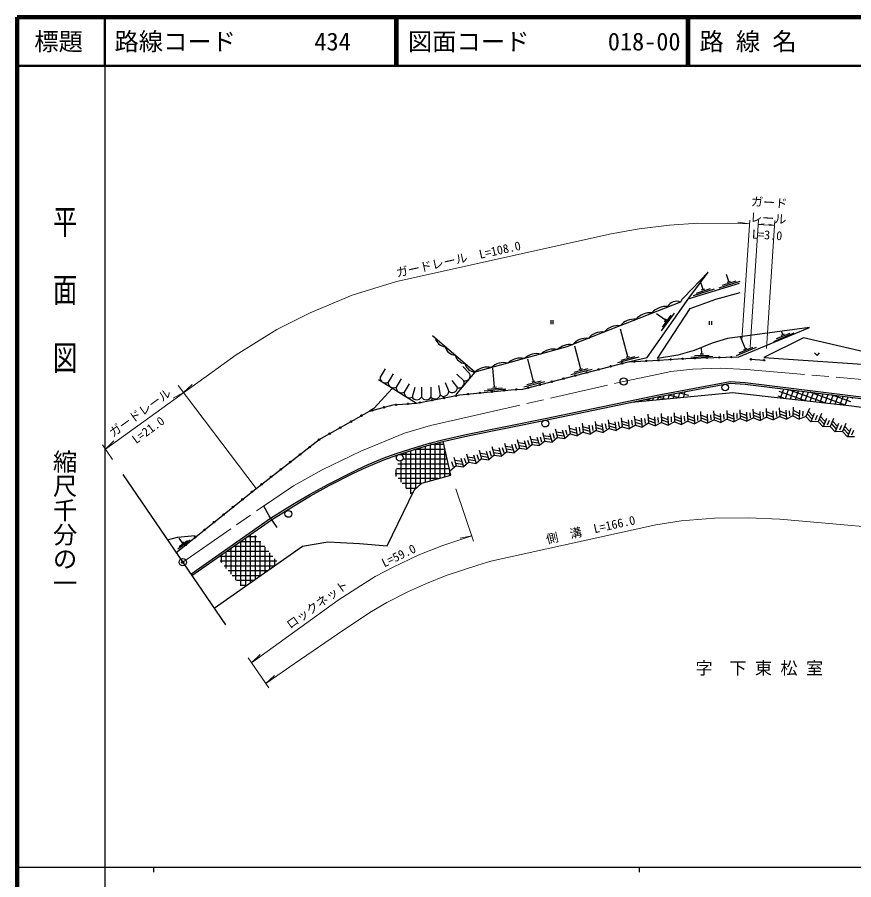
# Model space of a CAD drawing. Units: millimetres, scale not verified. Extents: x 40000 to 680000, y 20000 to 380000.
# Drawn here: x 40000 to 212122, y 202409 to 380000 of the extents above; entities that cross this region are included whole.
import ezdxf
from ezdxf.enums import TextEntityAlignment as Align

# ---------------------------------------------------------------- set-up
doc = ezdxf.new("R2010")
doc.units = ezdxf.units.MM
doc.header["$LTSCALE"] = 1000
doc.header["$PDMODE"] = 32
doc.header["$PDSIZE"] = 500
doc.linetypes.add('CHAIN', pattern=[18.5, 12, -1.5, 3.5, -1.5])
for name, color, linetype, lineweight in [('M-BGD', 7, 'Continuous', 25), ('M-BMK', 2, 'CHAIN', 13), ('M-BMK-OTRS', 5, 'Continuous', 25), ('M-BMK-SRVR', 3, 'Continuous', 25), ('M-STR-HTXT', 7, 'Continuous', 13), ('M-TTL', 2, 'Continuous', 140), ('M-TTL-BAND', 7, 'Continuous', 25), ('M-TTL-LINE', 7, 'Continuous', 50)]:
    doc.layers.add(name, color=color, linetype=linetype, lineweight=lineweight)
for name, color, linetype in [('M-BMK-HTXT', 7, 'Continuous'), ('M-OTRS', 6, 'Continuous'), ('M-TTL-TXT', 7, 'Continuous')]:
    doc.layers.add(name, color=color, linetype=linetype)
doc.styles.add('@ＭＳ ゴシック', font='')
doc.styles.add('ＭＳ ゴシック', font='')
doc.styles.get('@ＭＳ ゴシック').set_extended_font_data('@MS Gothic')
doc.styles.get('ＭＳ ゴシック').set_extended_font_data('MS Gothic')

msp = doc.modelspace()

# ---------------------------------------------------------------- hatches: boundary and pattern name
at = {"layer": 'M-BGD'}
h = msp.add_hatch(dxfattribs=at)
h.set_pattern_fill('USER', color=256, style=0, pattern_type=2)
h.set_pattern_definition([(75, (0, 0), (-965.9258, 258.819), []), (165, (0, 0), (-258.819, -965.9258), [])])
h.paths.add_polyline_path([(178447, 303112), (172074, 301913), (166490, 300752), (178032, 301853)])

# ---------------------------------------------------------------- linework, layer by layer
for p, q in [((186423, 325574), (185967, 327003)), ((178081, 322024), (188591, 325231)), ((181138, 323961), (180682, 325390)), ((184461, 324318), (188749, 325686)), ((185085, 324832), (187943, 325743)), ((186089, 325467), (186756, 325680)), ((179176, 322705), (183463, 324073)), ((179800, 323219), (182658, 324131)), ((180804, 323854), (181471, 324067)), ((173405, 317595), (171532, 318949)), ((172573, 315420), (175210, 319066)), ((172769, 316203), (174527, 318634)), ((149760, 317616), (149760, 316834)), ((150227, 317616), (150227, 316834)), ((173200, 317311), (173610, 317878)), ((182356, 317434), (182356, 316651)), ((182822, 317434), (182822, 316651)), ((165616, 310073), (164141, 315754)), ((195683, 313254), (199834, 314991)), ((196259, 313821), (199026, 314979)), ((197204, 314541), (197850, 314812)), ((197527, 314676), (197240, 315363)), ((189840, 311754), (188810, 314214)), ((155937, 307559), (154715, 312264)), ((180852, 310696), (180800, 312036)), ((187996, 310332), (192147, 312069)), ((188572, 310898), (191339, 312056)), ((189517, 311619), (190163, 311889)), ((146258, 305046), (145076, 309598)), ((163589, 308927), (167945, 310058)), ((164240, 309406), (167143, 310160)), ((165277, 309985), (165955, 310161)), ((178628, 310009), (183124, 310184)), ((179365, 310338), (182363, 310455)), ((180503, 310683), (181202, 310710)), ((190807, 309582), (193816, 309374)), ((115708, 307603), (114643, 305888)), ((131677, 308116), (133087, 306672)), ((138234, 303874), (137843, 307716)), ((153910, 306413), (158266, 307544)), ((154561, 306892), (157464, 307646)), ((155598, 307472), (156276, 307647)), ((117358, 306579), (116293, 304864)), ((119008, 305555), (117943, 303840)), ((134152, 306946), (130385, 302490)), ((130445, 306490), (131924, 305117)), ((114349, 305392), (122173, 300535)), ((120657, 304530), (119593, 302815)), ((121795, 303752), (121242, 301791)), ((123182, 303812), (123184, 301793)), ((125124, 303815), (125126, 301796)), ((126650, 304147), (127033, 302164)), ((128023, 304785), (128818, 302929)), ((129417, 305226), (130603, 303693)), ((136772, 303424), (139757, 303727)), ((137886, 303838), (138583, 303909)), ((144231, 303900), (148587, 305031)), ((144882, 304379), (147785, 305133)), ((145919, 304958), (146597, 305134)), ((130385, 302490), (130283, 302087)), ((136057, 303049), (140534, 303505)), ((197750, 301551), (196599, 301970)), ((201959, 301083), (196775, 302970)), ((197047, 301630), (197707, 303444)), ((198070, 301516), (198726, 303319)), ((206169, 300615), (198750, 303316)), ((199092, 301402), (199744, 303194)), ((200115, 301288), (200763, 303068)), ((201138, 301175), (201782, 302943)), ((202161, 301061), (202800, 302818)), ((210378, 300147), (203165, 302773)), ((203184, 300947), (203819, 302693)), ((204206, 300834), (204837, 302567)), ((205229, 300720), (205856, 302442)), ((206252, 300606), (206875, 302317)), ((207275, 300493), (207893, 302192)), ((211503, 300802), (207579, 302230)), ((208297, 300379), (208912, 302067)), ((209320, 300265), (209930, 301941)), ((210343, 300151), (210949, 301816)), ((211888, 301472), (211968, 301691)), ((212009, 301682), (211994, 301688)), ((172471, 298385), (172564, 296542)), ((175173, 298520), (175266, 296678)), ((177875, 298656), (177968, 296814)), ((180577, 298792), (180670, 296949)), ((183279, 298928), (183372, 297085)), ((184660, 298396), (184753, 296553)), ((185981, 299063), (186074, 297221)), ((186014, 298412), (187395, 297881)), ((187362, 298532), (187455, 296689)), ((188044, 298429), (188097, 297374)), ((188683, 299199), (188775, 297357)), ((188716, 298548), (190097, 298016)), ((190064, 298667), (190157, 296825)), ((190746, 298565), (190799, 297510)), ((191385, 299335), (191477, 297492)), ((191418, 298684), (192799, 298152)), ((192766, 298803), (192858, 296961)), ((193448, 298701), (193501, 297645)), ((194087, 299470), (194179, 297628)), ((194119, 298820), (195501, 298288)), ((195468, 298939), (195560, 297096)), ((196150, 298836), (196203, 297781)), ((196789, 299606), (196881, 297764)), ((196821, 298955), (198202, 298424)), ((196851, 298360), (198232, 297828)), ((198170, 299075), (198262, 297232)), ((198852, 298972), (198905, 297917)), ((199673, 299742), (199583, 297900)), ((199612, 298495), (200934, 297830)), ((199641, 299091), (200963, 298425)), ((200995, 299076), (200905, 297234)), ((201664, 298907), (201612, 297852)), ((202989, 299473), (202285, 297767)), ((202740, 298870), (203762, 297799)), ((204010, 298401), (203307, 296696)), ((205490, 298440), (204786, 296735)), ((158890, 296760), (159142, 294933)), ((161570, 297129), (161822, 295301)), ((162992, 296718), (163243, 294891)), ((163681, 296675), (163825, 295628)), ((164250, 297497), (164502, 295670)), ((164339, 296851), (165761, 296441)), ((165672, 297087), (165924, 295259)), ((166361, 297043), (166505, 295997)), ((166931, 297866), (167182, 296038)), ((167019, 297220), (168441, 296809)), ((167101, 296629), (168522, 296218)), ((168352, 297455), (168604, 295628)), ((169041, 297412), (169185, 296365)), ((169769, 298249), (169862, 296407)), ((169802, 297598), (171183, 297066)), ((169832, 297002), (171213, 296471)), ((171151, 297717), (171243, 295875)), ((171833, 297615), (171886, 296560)), ((172504, 297734), (173885, 297202)), ((172534, 297138), (173915, 296606)), ((173852, 297853), (173945, 296011)), ((175266, 296678), (173945, 296011)), ((174535, 297750), (174588, 296695)), ((175206, 297869), (176587, 297338)), ((175236, 297274), (176617, 296742)), ((175266, 296678), (176647, 296146)), ((176554, 297989), (176647, 296146)), ((177968, 296814), (176647, 296146)), ((177237, 297886), (177290, 296831)), ((177908, 298005), (179289, 297473)), ((177938, 297409), (179319, 296878)), ((177968, 296814), (179349, 296282)), ((179256, 298124), (179349, 296282)), ((180670, 296949), (179349, 296282)), ((179939, 298022), (179992, 296967)), ((180610, 298141), (181991, 297609)), ((180640, 297545), (182021, 297013)), ((180670, 296949), (182051, 296418)), ((181958, 298260), (182051, 296418)), ((183372, 297085), (182051, 296418)), ((182641, 298158), (182694, 297102)), ((183312, 298277), (184693, 297745)), ((183342, 297681), (184723, 297149)), ((183372, 297085), (184753, 296553)), ((186074, 297221), (184753, 296553)), ((185342, 298293), (185395, 297238)), ((186044, 297817), (187425, 297285)), ((186074, 297221), (187455, 296689)), ((188775, 297357), (187455, 296689)), ((188746, 297952), (190127, 297421)), ((188775, 297357), (190157, 296825)), ((191477, 297492), (190157, 296825)), ((191447, 298088), (192829, 297556)), ((191477, 297492), (192858, 296961)), ((194179, 297628), (192858, 296961)), ((194149, 298224), (195530, 297692)), ((194179, 297628), (195560, 297096)), ((196881, 297764), (195560, 297096)), ((196881, 297764), (198262, 297232)), ((199583, 297900), (198262, 297232)), ((199583, 297900), (200905, 297234)), ((202285, 297767), (200905, 297234)), ((202285, 297767), (203307, 296696)), ((202513, 298319), (203534, 297248)), ((204786, 296735), (203307, 296696)), ((204583, 298017), (204180, 297041)), ((204786, 296735), (205807, 295664)), ((205014, 297286), (206035, 296215)), ((205241, 297838), (206262, 296767)), ((206511, 297369), (205807, 295664)), ((207084, 296985), (206681, 296008)), ((207990, 297408), (207287, 295703)), ((207742, 296806), (208763, 295735)), ((150679, 295242), (151176, 293466)), ((152143, 295029), (152641, 293253)), ((152831, 295080), (153116, 294063)), ((153530, 296023), (153781, 294196)), ((153619, 295377), (155041, 294967)), ((154952, 295613), (155203, 293785)), ((155640, 295569), (155784, 294523)), ((156210, 296392), (156461, 294564)), ((156299, 295746), (157721, 295335)), ((156380, 295155), (157802, 294745)), ((157632, 295981), (157883, 294154)), ((159142, 294933), (157883, 294154)), ((158321, 295938), (158464, 294891)), ((158979, 296114), (160401, 295704)), ((159060, 295523), (160482, 295113)), ((159142, 294933), (160563, 294522)), ((160312, 296350), (160563, 294522)), ((161822, 295301), (160563, 294522)), ((161001, 296306), (161145, 295260)), ((161659, 296483), (163081, 296072)), ((161740, 295892), (163162, 295481)), ((161822, 295301), (163243, 294891)), ((164502, 295670), (163243, 294891)), ((164421, 296260), (165842, 295850)), ((164502, 295670), (165924, 295259)), ((167182, 296038), (165924, 295259)), ((167182, 296038), (168604, 295628)), ((169862, 296407), (168604, 295628)), ((169862, 296407), (171243, 295875)), ((172564, 296542), (171243, 295875)), ((172564, 296542), (173945, 296011)), ((207287, 295703), (205807, 295664)), ((207287, 295703), (208308, 294632)), ((207514, 296254), (208535, 295183)), ((209012, 296337), (208308, 294632)), ((209585, 295953), (209182, 294976)), ((210491, 296376), (209787, 294671)), ((210015, 295222), (211036, 294151)), ((210242, 295773), (211264, 294702)), ((211512, 295305), (210809, 293600)), ((212085, 294920), (211682, 293944)), ((142863, 293053), (143361, 291276)), ((145469, 293783), (145966, 292006)), ((145644, 293155), (147109, 292942)), ((146933, 293569), (147431, 291793)), ((147621, 293620), (147906, 292603)), ((148074, 294512), (148571, 292736)), ((148249, 293885), (149714, 293672)), ((148410, 293310), (149875, 293097)), ((149538, 294299), (150036, 292523)), ((151176, 293466), (150036, 292523)), ((150226, 294350), (150511, 293333)), ((150854, 294615), (152319, 294401)), ((151015, 294040), (152480, 293827)), ((151176, 293466), (152641, 293253)), ((153781, 294196), (152641, 293253)), ((153700, 294787), (155122, 294376)), ((153781, 294196), (155203, 293785)), ((156461, 294564), (155203, 293785)), ((156461, 294564), (157883, 294154)), ((209787, 294671), (208308, 294632)), ((209787, 294671), (210809, 293600)), ((212288, 293638), (210809, 293600)), ((123000, 283852), (123000, 291392)), ((124000, 284288), (124000, 291698)), ((125000, 284564), (125000, 291999)), ((127805, 292000), (125002, 292000)), ((126000, 284841), (126000, 292254)), ((127000, 285117), (127000, 292508)), ((137653, 291593), (138151, 289817)), ((139118, 291380), (139616, 289604)), ((139806, 291431), (140091, 290414)), ((140258, 292323), (140756, 290547)), ((140434, 291695), (141899, 291482)), ((141723, 292110), (142221, 290333)), ((143361, 291276), (142221, 290333)), ((142411, 292161), (142696, 291143)), ((143039, 292425), (144504, 292212)), ((143200, 291851), (144665, 291638)), ((143361, 291276), (144826, 291063)), ((144328, 292840), (144826, 291063)), ((145966, 292006), (144826, 291063)), ((145016, 292890), (145301, 291873)), ((145805, 292581), (147270, 292367)), ((145966, 292006), (147431, 291793)), ((148571, 292736), (147431, 291793)), ((148571, 292736), (150036, 292523)), ((128254, 290000), (118775, 290000)), ((119000, 289930), (119000, 290128)), ((120000, 283059), (120000, 290448)), ((121000, 281859), (121000, 290767)), ((128029, 291000), (121727, 291000)), ((122000, 282930), (122000, 291087)), ((128000, 285393), (128000, 291131)), ((132443, 290134), (132941, 288357)), ((132619, 289506), (134084, 289293)), ((133908, 289920), (134405, 288144)), ((134596, 289971), (134881, 288954)), ((135048, 290863), (135546, 289087)), ((135224, 290236), (136689, 290023)), ((135385, 289661), (136850, 289448)), ((136513, 290650), (137010, 288874)), ((138151, 289817), (137010, 288874)), ((137201, 290701), (137486, 289684)), ((137829, 290966), (139294, 290752)), ((137990, 290391), (139455, 290178)), ((138151, 289817), (139616, 289604)), ((140756, 290547), (139616, 289604)), ((140595, 291121), (142060, 290908)), ((140756, 290547), (142221, 290333)), ((128702, 288000), (118282, 288000)), ((119000, 284260), (119000, 288661)), ((128478, 289000), (119339, 289000)), ((129386, 288512), (129671, 287494)), ((129838, 289404), (130336, 287627)), ((130014, 288776), (131479, 288563)), ((130175, 288202), (131640, 287989)), ((131303, 289191), (131800, 287414)), ((132941, 288357), (131800, 287414)), ((131991, 289241), (132276, 288224)), ((132780, 288932), (134245, 288718)), ((132941, 288357), (134405, 288144)), ((135546, 289087), (134405, 288144)), ((135546, 289087), (137010, 288874)), ((129151, 286000), (117789, 286000)), ((118000, 285460), (118000, 286857)), ((128926, 287000), (118035, 287000)), ((129000, 285670), (129000, 286672)), ((130336, 287627), (129025, 286560)), ((130336, 287627), (131800, 287414)), ((126576, 285000), (118383, 285000)), ((123160, 284000), (119216, 284000)), ((122076, 283000), (120049, 283000)), ((121360, 282000), (120882, 282000)), ((88000, 263596), (88000, 273518)), ((73017, 270530), (75545, 272409)), ((73313, 271012), (74998, 272264)), ((74030, 271806), (73315, 272769)), ((73834, 271660), (74227, 271953)), ((90087, 272000), (85829, 272000)), ((86000, 262902), (86000, 272120)), ((87000, 262898), (87000, 272819)), ((89254, 273000), (87260, 273000)), ((89000, 264294), (89000, 273305)), ((90000, 264993), (90000, 272104)), ((91753, 270000), (82968, 270000)), ((83000, 266503), (83000, 270023)), ((84000, 265303), (84000, 270722)), ((90920, 271000), (84398, 271000)), ((85000, 264102), (85000, 271421)), ((91000, 265691), (91000, 270904)), ((92586, 269000), (81537, 269000)), ((82000, 267703), (82000, 269324)), ((92000, 266389), (92000, 269704)), ((93000, 267087), (93000, 268503)), ((93419, 268000), (81753, 268000)), ((92875, 267000), (82586, 267000)), ((91443, 266000), (83419, 266000)), ((90011, 265000), (84252, 265000)), ((88578, 264000), (85085, 264000)), ((87146, 263000), (85918, 263000))]:
    msp.add_line(p, q, dxfattribs=at)
for points in [[(165708, 309055), (169600, 309955), (178173, 322154), (182170, 327480), (177170, 322320), (176758, 321869), (176485, 321355), (160373, 315017), (153118, 312110), (134152, 306946), (125460, 314382)], [(188468, 310057), (203035, 316152), (186137, 313850), (182985, 312922), (179271, 311417), (175948, 310421), (171726, 309756), (178450, 320045), (183776, 321942), (188771, 323355)], [(204038, 310897), (204569, 310367), (205099, 310897)], [(72697, 269782), (89090, 282926), (102153, 293056), (112472, 298894), (117351, 300166), (122173, 300535), (131035, 302231), (141613, 303309), (144016, 303422), (165708, 309055), (172025, 309380), (176018, 309642), (180737, 309854), (188468, 310057)], [(75719, 265360), (92139, 276838), (96644, 279663), (100133, 281760), (104031, 283885), (109040, 286416), (111744, 287713), (115322, 289183), (118191, 290237), (121861, 291410), (124824, 292316), (127522, 293002), (132618, 294145), (148605, 297390), (172006, 302256), (186685, 305018), (189809, 304767), (230391, 299779)], [(75917, 265071), (92332, 276546), (96828, 279365), (100307, 281456), (104193, 283575), (109194, 286102), (111886, 287393), (115449, 288857), (118305, 289905), (121966, 291076), (124919, 291979), (127603, 292662), (132691, 293803), (148675, 297048), (172074, 301913), (186704, 304665), (189774, 304419), (230820, 299374)], [(117229, 303605), (113347, 299435), (112472, 298894)], [(166490, 300752), (187181, 302726), (211143, 300062), (217044, 299299), (227082, 297854), (229668, 299118), (230820, 299374)], [(80503, 258362), (98708, 271073), (103913, 272015), (110394, 271656), (116130, 271148), (121655, 282612), (123247, 284080), (129212, 285728), (127654, 292673)], [(93506, 274904), (91830, 277347), (90711, 279353)], [(70925, 272374), (72984, 272925), (76623, 273280)]]:
    msp.add_lwpolyline(points, dxfattribs=at)
msp.add_lwpolyline([(193599, 309955), (218904, 308197), (218053, 310199), (201771, 313959)], close=True, dxfattribs=at)
for centre, radius in [((166957, 309119), 150), ((169454, 309248), 150), ((171950, 309376), 150), ((174445, 309539), 150), ((176941, 309683), 150), ((179438, 309795), 150), ((181937, 309885), 150), ((184436, 309951), 150), ((186935, 310017), 150), ((190957, 309571), 150), ((193667, 309384), 150), ((159659, 307485), 150), ((162079, 308113), 150), ((164499, 308741), 150), ((152400, 305599), 150), ((154820, 306228), 150), ((157239, 306856), 150), ((145141, 303714), 150), ((147561, 304343), 150), ((149980, 304971), 150), ((185662, 303760), 700), ((130250, 302081), 150), ((132727, 302404), 150), ((135214, 302657), 150), ((137701, 302910), 150), ((140188, 303164), 150), ((142680, 303359), 150), ((117909, 300209), 150), ((120402, 300399), 150), ((122884, 300671), 150), ((125339, 301141), 150), ((127794, 301611), 150), ((113054, 299045), 150), ((115473, 299676), 150), ((108644, 296728), 150), ((110820, 297959), 150), ((148648, 296342), 700), ((106468, 295497), 150), ((102119, 293030), 150), ((104292, 294266), 150), ((100144, 291498), 150), ((98168, 289966), 150), ((118705, 289296), 700), ((96193, 288434), 150), ((94217, 286902), 150), ((92241, 285370), 150), ((88301, 282293), 150), ((90266, 283838), 150), ((86350, 280729), 150), ((84400, 279165), 150), ((82449, 277601), 150), ((95791, 277734), 700), ((80499, 276037), 150), ((78548, 274473), 150), ((76598, 272909), 150), ((74647, 271346), 150)]:
    msp.add_circle(centre, radius, dxfattribs=at)
for centre, radius, start, end in [((175670, 319519), 2009, 66.06362, 153.09753), ((173441, 316782), 3672, 83.15516, 140.51326), ((170169, 315471), 3672, 83.15516, 140.51326), ((163625, 312849), 3672, 83.15516, 140.51326), ((166897, 314160), 3672, 83.15516, 140.51326), ((160353, 311538), 3672, 83.15516, 140.51326), ((128276, 314446), 2305, 194.08211, 264.82843), ((153704, 308930), 3672, 81.49682, 133.90947), ((157082, 310227), 3672, 83.15516, 140.51326), ((130304, 312711), 2305, 194.08211, 264.82843), ((150303, 308005), 3672, 76.55136, 133.90947), ((132332, 310977), 2305, 194.08211, 264.82843), ((143501, 306153), 3672, 76.55136, 133.90947), ((146902, 307079), 3672, 76.55136, 133.90947), ((134360, 309242), 2305, 194.08211, 264.82843), ((136699, 304301), 3672, 76.55136, 133.90947), ((140100, 305227), 3672, 76.55136, 133.90947), ((115758, 305843), 1116, 177.70202, 298.63186), ((132065, 306224), 1116, 262.74313, 23.67297), ((117408, 304819), 1116, 177.70202, 298.63186), ((119058, 303795), 1116, 177.70202, 298.63186), ((129494, 303817), 1116, 232.71736, 353.64719), ((130861, 304779), 1116, 256.6688, 17.59863), ((120708, 302771), 1116, 177.70202, 298.63186), ((125975, 302520), 1116, 220.47323, 341.40307), ((127709, 303052), 1116, 232.71736, 353.64719), ((122213, 302342), 1116, 209.60831, 330.53815), ((124155, 302345), 1116, 209.60831, 330.53815)]:
    msp.add_arc(centre, radius, start, end, dxfattribs=at)
at = {"layer": 'M-BMK'}
msp.add_lwpolyline([(74058, 267790), (90655, 279315), (96855, 283505), (102730, 286831), (110697, 290630), (119693, 294384), (125025, 295940), (131705, 297435), (164779, 305002), (171015, 306321), (174455, 307025), (179039, 307518), (184655, 307755), (190054, 307477), (264991, 300999), (364717, 292300), (463462, 283856)], dxfattribs=at)
at = {"layer": 'M-BMK-OTRS'}
msp.add_line((61693, 285878), (82855, 254923), dxfattribs=at)
at = {"layer": 'M-BMK-SRVR'}
for centre in [(164779, 305002), (74058, 267790)]:
    msp.add_circle(centre, 750, dxfattribs=at)
at = {"layer": 'M-OTRS'}
msp.add_point((74058, 267790), dxfattribs=at)
at = {"layer": 'M-STR-HTXT'}
for p, q in [((190687, 337458), (188259, 337825)), ((190735, 338203), (189118, 313478)), ((192521, 338222), (190810, 312079)), ((192463, 337342), (193687, 337433)), ((195887, 338123), (194197, 311812)), ((195822, 337122), (192463, 337342)), ((195822, 337122), (194621, 337372)), ((73122, 304175), (89149, 282971)), ((74227, 302713), (75998, 304413)), ((74227, 302713), (72056, 301567)), ((59603, 288937), (57557, 291930)), ((58130, 291091), (59901, 292791)), ((130256, 282889), (133897, 272111)), ((133526, 273210), (131113, 272756)), ((88232, 247056), (89997, 248762)), ((87509, 248114), (91739, 241926)), ((91121, 242831), (92933, 244487))]:
    msp.add_line(p, q, dxfattribs=at)
for points in [[(190687, 337458), (180055, 337567), (174208, 337200), (168002, 336452), (162186, 335388), (118036, 325614), (108934, 322788), (100251, 319133), (93420, 315719), (85022, 310507), (58130, 291091)], [(91121, 242831), (96992, 246855), (107202, 253884), (112893, 257646), (116061, 259476), (120536, 261761), (124208, 263414), (128255, 265074), (134749, 267189), (137430, 267994), (171416, 275505), (176590, 276335), (183497, 276870), (190419, 276919), (196888, 276628), (227982, 273897)], [(88232, 247056), (106019, 259997), (109869, 262468), (113671, 264843), (117331, 266744), (122465, 269214), (127346, 271178), (130686, 272251), (133526, 273210)]]:
    msp.add_lwpolyline(points, dxfattribs=at)
at = {"layer": 'M-TTL'}
for p, q in [((40000, 380000), (40000, 20000)), ((680000, 380000), (40000, 380000))]:
    msp.add_line(p, q, dxfattribs=at)
at = {"layer": 'M-TTL-BAND'}
for p, q in [((58000, 370000), (58000, 20000)), ((40000, 205000), (579000, 205000)), ((68000, 205000), (68000, 204000)), ((168000, 205000), (168000, 204000))]:
    msp.add_line(p, q, dxfattribs=at)
at = {"layer": 'M-TTL-LINE'}
for p, q in [((58000, 380000), (58000, 370000)), ((117750, 380000), (117750, 370000)), ((118250, 380000), (118250, 370000)), ((177750, 380000), (177750, 370000)), ((178250, 380000), (178250, 370000)), ((40000, 370000), (680000, 370000))]:
    msp.add_line(p, q, dxfattribs=at)

# ---------------------------------------------------------------- texts
at = {"layer": 'M-BMK-HTXT', "style": 'ＭＳ ゴシック'}
msp.add_text('字  下 東 松 室', height=2566, dxfattribs=at).set_placement((192680, 245986), align=Align.MIDDLE_CENTER)
at = {"layer": 'M-STR-HTXT', "style": 'ＭＳ ゴシック'}
for s, rotation, p in [('ガード', 356.326, (194639, 340408)), ('レール', 356.326, (194430, 337148)), ('L=3.0', 356.326, (194210, 333718)), ('ガードレール  L=108.0', 12.483, (131079, 328768)), ('ガードレール', 35.829, (66099, 297407)), ('L=21.0', 35.829, (67803, 293824)), ('側\u3000溝\u3000L=166.0', 12.462, (158297, 273078)), ('L=59.0', 25.698, (119117, 267829)), ('ロックネット', 35.829, (102576, 257889))]:
    msp.add_text(s, height=1833, rotation=rotation, dxfattribs=at).set_placement(p, align=Align.BOTTOM_CENTER)
at = {"layer": 'M-TTL-BAND', "style": '@ＭＳ ゴシック', "width": 1.4}
msp.add_text('平  面  図', height=3666, rotation=270, dxfattribs=at).set_placement((49777, 306475), align=Align.MIDDLE_RIGHT)
at = {"layer": 'M-TTL-BAND', "style": '@ＭＳ ゴシック'}
msp.add_text('縮尺千分の一', height=3666, rotation=270, dxfattribs=at).set_placement((49777, 261030), align=Align.MIDDLE_RIGHT)
at = {"layer": 'M-TTL-TXT', "style": 'ＭＳ ゴシック'}
msp.add_text('標題', height=3666, dxfattribs=at).set_placement((48500, 375000), align=Align.MIDDLE_CENTER)
for s, p in [('路線コード', (60000, 375000)), ('434', (101142, 375000)), ('図面コード', (120380, 375000)), ('018-00', (161521, 375000)), ('路 線 名', (180380, 375000))]:
    msp.add_text(s, height=3666, dxfattribs=at).set_placement(p, align=Align.MIDDLE_LEFT)

doc.saveas('drawing.dxf')
